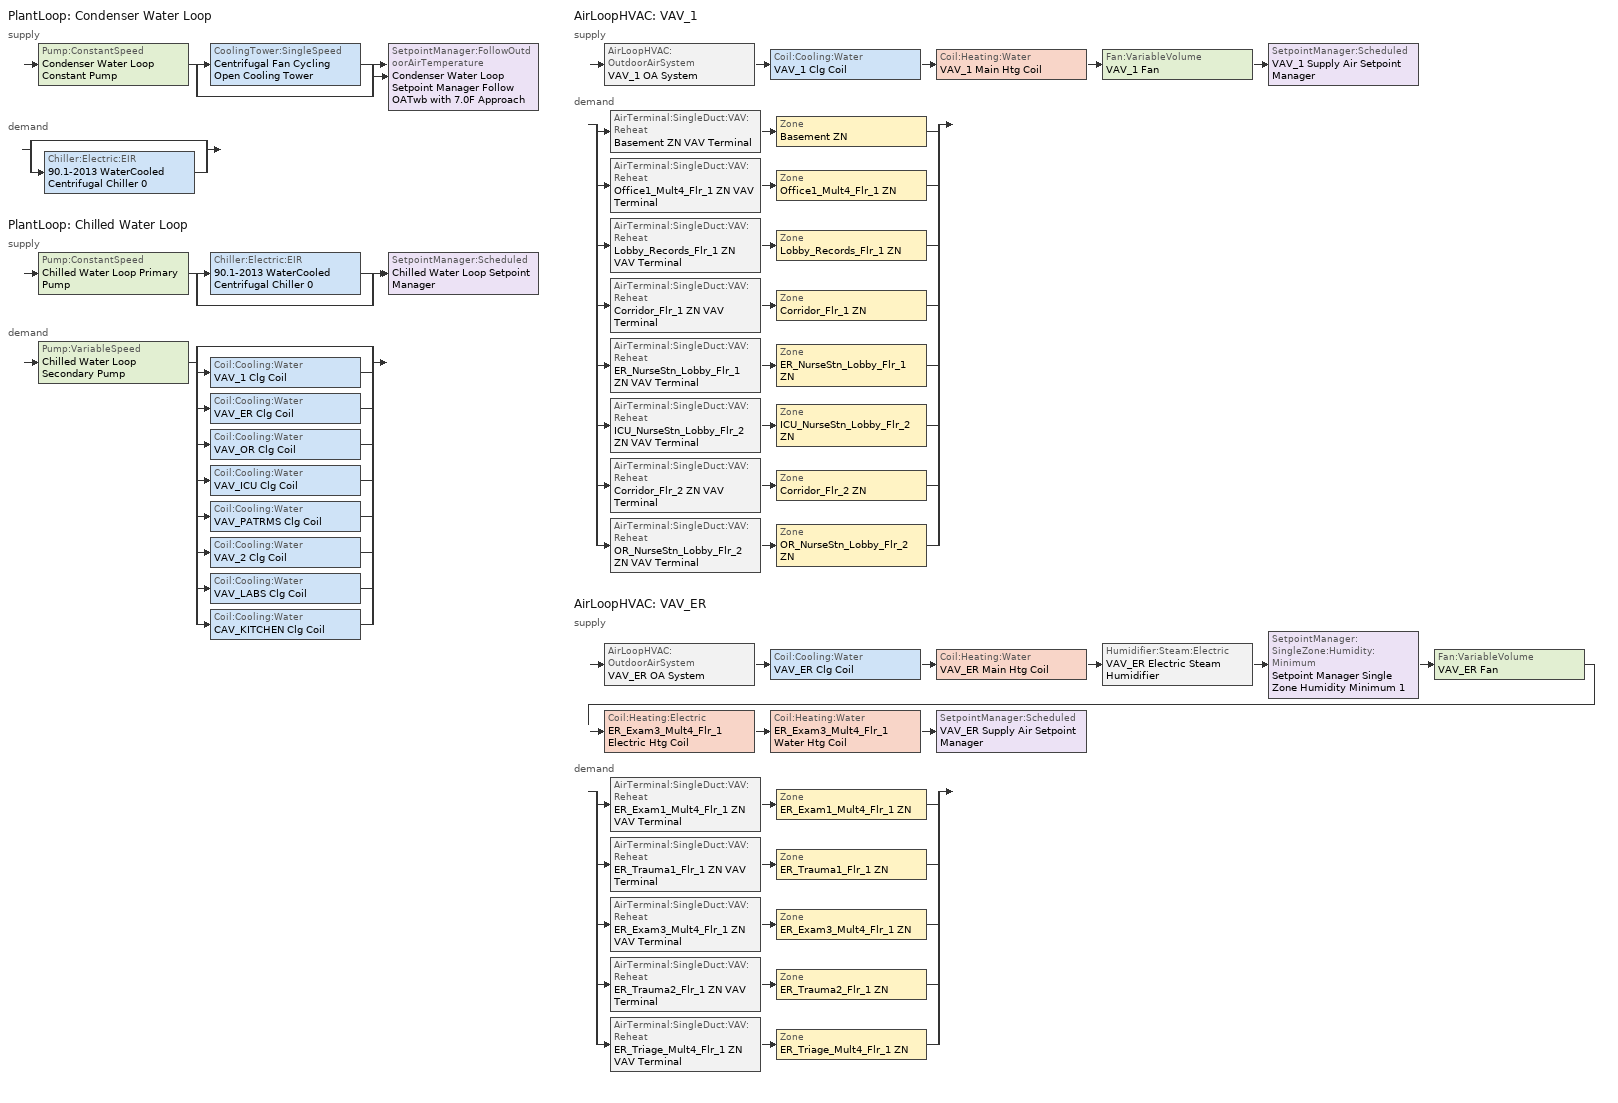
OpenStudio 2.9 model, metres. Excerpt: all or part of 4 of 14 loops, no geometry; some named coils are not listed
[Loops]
PlantLoop 'Condenser Water Loop'
 supply: Pump:ConstantSpeed 'Condenser Water Loop Constant Pump' > split
  | CoolingTower:SingleSpeed 'Centrifugal Fan Cycling Open Cooling Tower'
  | bypass
  join > SetpointManager:FollowOutdoorAirTemperature 'Condenser Water Loop Setpoint Manager Follow OATwb with 7.0F Approach'
 demand: split
  | bypass
  | Chiller:Electric:EIR '90.1-2013 WaterCooled  Centrifugal Chiller 0'
PlantLoop 'Chilled Water Loop'
 supply: Pump:ConstantSpeed 'Chilled Water Loop Primary Pump' > split
  | Chiller:Electric:EIR '90.1-2013 WaterCooled  Centrifugal Chiller 0'
  | bypass
  join > SetpointManager:Scheduled 'Chilled Water Loop Setpoint Manager'
 demand: Pump:VariableSpeed 'Chilled Water Loop Secondary Pump' > split
  | bypass
  | Coil:Cooling:Water 'VAV_1 Clg Coil'
  | Coil:Cooling:Water 'VAV_ER Clg Coil'
  | Coil:Cooling:Water 'VAV_OR Clg Coil'
  | Coil:Cooling:Water 'VAV_ICU Clg Coil'
  | Coil:Cooling:Water 'VAV_PATRMS Clg Coil'
  | Coil:Cooling:Water 'VAV_2 Clg Coil'
  | Coil:Cooling:Water 'VAV_LABS Clg Coil'
  | Coil:Cooling:Water 'CAV_KITCHEN Clg Coil'
AirLoopHVAC 'VAV_1'
 supply: AirLoopHVAC:OutdoorAirSystem 'VAV_1 OA System' > Coil:Cooling:Water 'VAV_1 Clg Coil' > Coil:Heating:Water 'VAV_1 Main Htg Coil' > Fan:VariableVolume 'VAV_1 Fan' > SetpointManager:Scheduled 'VAV_1 Supply Air Setpoint Manager'
 demand: split
  | AirTerminal:SingleDuct:VAV:Reheat 'Basement ZN VAV Terminal' > Zone 'Basement ZN'
  | AirTerminal:SingleDuct:VAV:Reheat 'Office1_Mult4_Flr_1 ZN VAV Terminal' > Zone 'Office1_Mult4_Flr_1 ZN'
  | AirTerminal:SingleDuct:VAV:Reheat 'Lobby_Records_Flr_1 ZN VAV Terminal' > Zone 'Lobby_Records_Flr_1 ZN'
  | AirTerminal:SingleDuct:VAV:Reheat 'Corridor_Flr_1 ZN VAV Terminal' > Zone 'Corridor_Flr_1 ZN'
  | AirTerminal:SingleDuct:VAV:Reheat 'ER_NurseStn_Lobby_Flr_1 ZN VAV Terminal' > Zone 'ER_NurseStn_Lobby_Flr_1 ZN'
  | AirTerminal:SingleDuct:VAV:Reheat 'ICU_NurseStn_Lobby_Flr_2 ZN VAV Terminal' > Zone 'ICU_NurseStn_Lobby_Flr_2 ZN'
  | AirTerminal:SingleDuct:VAV:Reheat 'Corridor_Flr_2 ZN VAV Terminal' > Zone 'Corridor_Flr_2 ZN'
  | AirTerminal:SingleDuct:VAV:Reheat 'OR_NurseStn_Lobby_Flr_2 ZN VAV Terminal' > Zone 'OR_NurseStn_Lobby_Flr_2 ZN'
AirLoopHVAC 'VAV_ER'
 supply: AirLoopHVAC:OutdoorAirSystem 'VAV_ER OA System' > Coil:Cooling:Water 'VAV_ER Clg Coil' > Coil:Heating:Water 'VAV_ER Main Htg Coil' > Humidifier:Steam:Electric 'VAV_ER Electric Steam Humidifier' > SetpointManager:SingleZone:Humidity:Minimum 'Setpoint Manager Single Zone Humidity Minimum 1' > Fan:VariableVolume 'VAV_ER Fan' > Coil:Heating:Electric 'ER_Exam3_Mult4_Flr_1 Electric Htg Coil' > Coil:Heating:Water 'ER_Exam3_Mult4_Flr_1 Water Htg Coil' > SetpointManager:Scheduled 'VAV_ER Supply Air Setpoint Manager'
 demand: split
  | AirTerminal:SingleDuct:VAV:Reheat 'ER_Exam1_Mult4_Flr_1 ZN VAV Terminal' > Zone 'ER_Exam1_Mult4_Flr_1 ZN'
  | AirTerminal:SingleDuct:VAV:Reheat 'ER_Trauma1_Flr_1 ZN VAV Terminal' > Zone 'ER_Trauma1_Flr_1 ZN'
  | AirTerminal:SingleDuct:VAV:Reheat 'ER_Exam3_Mult4_Flr_1 ZN VAV Terminal' > Zone 'ER_Exam3_Mult4_Flr_1 ZN'
  | AirTerminal:SingleDuct:VAV:Reheat 'ER_Trauma2_Flr_1 ZN VAV Terminal' > Zone 'ER_Trauma2_Flr_1 ZN'
  | AirTerminal:SingleDuct:VAV:Reheat 'ER_Triage_Mult4_Flr_1 ZN VAV Terminal' > Zone 'ER_Triage_Mult4_Flr_1 ZN'
[Sizing:Zone] Zone Cooling Design Supply Air Temperature Input Method=SupplyAirTemperature; Zone Cooling Design Supply Air Temperature {C}=12.7778; Zone Cooling Design Supply Air Temperature Difference {deltaC}=11.11; Zone Heating Design Supply Air Temperature Input Method=SupplyAirTemperature; Zone Heating Design Supply Air Temperature {C}=40; Zone Heating Design Supply Air Temperature Difference {deltaC}=11.11; Zone Cooling Design Supply Air Humidity Ratio {kg-H2O/kg-air}=0.0085; Zone Heating Design Supply Air Humidity Ratio {kg-H2O/kg-air}=0.008; Cooling Design Air Flow Method=DesignDayWithLimit; Heating Design Air Flow Method=DesignDay; Account for Dedicated Outdoor Air System=No; Dedicated Outdoor Air System Control Strategy=NeutralSupplyAir; Dedicated Outdoor Air Low Setpoint Temperature for Design {C}=autosize; Dedicated Outdoor Air High Setpoint Temperature for Design {C}=autosize
Corridor_Flr_1 ZN; Corridor_Flr_2 ZN; ER_Exam1_Mult4_Flr_1 ZN; ER_Exam3_Mult4_Flr_1 ZN; ER_NurseStn_Lobby_Flr_1 ZN; ER_Trauma1_Flr_1 ZN; ER_Trauma2_Flr_1 ZN; ER_Triage_Mult4_Flr_1 ZN; ICU_NurseStn_Lobby_Flr_2 ZN; Lobby_Records_Flr_1 ZN; Office1_Mult4_Flr_1 ZN; OR_NurseStn_Lobby_Flr_2 ZN
[Zone equipment]
Basement ZN: Basement ZN VAV Terminal
Corridor_Flr_1 ZN: Corridor_Flr_1 ZN VAV Terminal
Corridor_Flr_2 ZN: Corridor_Flr_2 ZN VAV Terminal
ER_Exam1_Mult4_Flr_1 ZN: ER_Exam1_Mult4_Flr_1 ZN VAV Terminal
ER_Exam3_Mult4_Flr_1 ZN: ER_Exam3_Mult4_Flr_1 ZN VAV Terminal
ER_NurseStn_Lobby_Flr_1 ZN: ER_NurseStn_Lobby_Flr_1 ZN VAV Terminal
ER_Trauma1_Flr_1 ZN: ER_Trauma1_Flr_1 ZN VAV Terminal
ER_Trauma2_Flr_1 ZN: ER_Trauma2_Flr_1 ZN VAV Terminal
ER_Triage_Mult4_Flr_1 ZN: ER_Triage_Mult4_Flr_1 ZN VAV Terminal
ICU_NurseStn_Lobby_Flr_2 ZN: ICU_NurseStn_Lobby_Flr_2 ZN VAV Terminal
Lobby_Records_Flr_1 ZN: Lobby_Records_Flr_1 ZN VAV Terminal
Office1_Mult4_Flr_1 ZN: Office1_Mult4_Flr_1 ZN VAV Terminal
OR_NurseStn_Lobby_Flr_2 ZN: OR_NurseStn_Lobby_Flr_2 ZN VAV Terminal
[PlantLoop] Glycol Concentration=0; Plant Loop Volume {m3}=Autocalculate; Load Distribution Scheme=Optimal
Name | Maximum Loop Temperature {C} | Minimum Loop Temperature {C} | Common Pipe Simulation
Condenser Water Loop | 80 | 5
Chilled Water Loop | 40 | 1 | CommonPipe
[Sizing:Plant] Sizing Option=NonCoincident; Zone Timesteps in Averaging Window=1; Coincident Sizing Factor Mode=None
Name | Loop Type | Design Loop Exit Temperature {C} | Loop Design Temperature Difference {deltaC}
Condenser Water Loop | Condenser | 29.4444 | 5.55556
Chilled Water Loop | Cooling | 6.66667 | 5.61111
[SetpointManager:Scheduled] Control Variable=Temperature
Name | Schedule
Chilled Water Loop Setpoint Manager | Chilled Water Loop Temp - 44F
VAV_1 Supply Air Setpoint Manager | Supply Air Temp - 55.0F
VAV_ER Supply Air Setpoint Manager | Supply Air Temp - 55.0F 1
[Pump:VariableSpeed]
Chilled Water Loop Secondary Pump: Rated Pump Head {Pa}=134508; Motor Efficiency=0.9; Fraction of Motor Inefficiencies to Fluid Stream=0; Coefficient 1 of the Part Load Performance Curve=0; Coefficient 2 of the Part Load Performance Curve=0.0205; Coefficient 3 of the Part Load Performance Curve=0.4101; Coefficient 4 of the Part Load Performance Curve=0.5753; Pump Control Type=Intermittent; Skin Loss Radiative Fraction=0.5; Design Power Sizing Method=PowerPerFlowPerPressure; Design Electric Power per Unit Flow Rate {W/(m3/s)}=348701.1; Design Shaft Power per Unit Flow Rate per Unit Head {W-s/m3-Pa}=1.28205; Design Minimum Flow Rate Fraction=0
[SetpointManager:FollowOutdoorAirTemperature]
Condenser Water Loop Setpoint Manager Follow OATwb with 7.0F Approach: Control Variable=Temperature; Reference Temperature Type=OutdoorAirWetBulb; Offset Temperature Difference {deltaC}=3.88889; Maximum Setpoint Temperature {C}=29.4444; Minimum Setpoint Temperature {C}=21.1111
[Pump:ConstantSpeed] Rated Flow Rate {m3/s}=autosize; Rated Power Consumption {W}=autosize; Motor Efficiency=0.9; Fraction of Motor Inefficiencies to Fluid Stream=0; Pump Control Type=Intermittent; Design Power Sizing Method=PowerPerFlowPerPressure; Design Electric Power per Unit Flow Rate {W/(m3/s)}=348701.1; Design Shaft Power per Unit Flow Rate per Unit Head {W-s/m3-Pa}=1.28205
Name | Rated Pump Head {Pa}
Condenser Water Loop Constant Pump | 148557
Chilled Water Loop Primary Pump | 44836
[CoolingTower:SingleSpeed]
Centrifugal Fan Cycling Open Cooling Tower: Design Water Flow Rate {m3/s}=autosize; Design Air Flow Rate {m3/s}=autosize; Fan Power at Design Air Flow Rate {W}=autosize; U-Factor Times Area Value at Design Air Flow Rate {W/K}=autosize; Air Flow Rate in Free Convection Regime {m3/s}=autosize; U-Factor Times Area Value at Free Convection Air Flow Rate {W/K}=autosize; Performance Input Method=UFactorTimesAreaAndDesignWaterFlowRate; Free Convection Capacity {W}=0; Basin Heater Capacity {W/K}=0; Evaporation Loss Mode=LossFactor; Evaporation Loss Factor {percent/K}=0.2; Drift Loss Percent {percent}=0.008; Blowdown Calculation Mode=ConcentrationRatio; Blowdown Concentration Ratio=3; Capacity Control=FanCycling; Number of Cells=2; Cell Control=MinimalCell; Cell Minimum  Water Flow Rate Fraction=0.33; Cell Maximum Water Flow Rate Fraction=2.5; Sizing Factor=1; Free Convection Air Flow Rate Sizing Factor=0.1; Free Convection U-Factor Times Area Value Sizing Factor=0.1; Heat Rejection Capacity and Nominal Capacity Sizing Ratio=1.25; Free Convection Nominal Capacity Sizing Factor=0.1; Design Inlet Air Dry-Bulb Temperature {C}=35; Design Inlet Air Wet-Bulb Temperature {C}=25.6; Design Approach Temperature {deltaC}=autosize; Design Range Temperature {deltaC}=autosize
[Chiller:Electric:EIR]
90.1-2013 WaterCooled  Centrifugal Chiller 0: Reference Capacity {W}=Autosize; Reference COP {W/W}=5.5; Reference Leaving Chilled Water Temperature {C}=6.66667; Reference Entering Condenser Fluid Temperature {C}=35; Cooling Capacity Function of Temperature Curve=Curve Biquadratic 1; Electric Input to Cooling Output Ratio Function of Temperature Curve=Curve Biquadratic 2; Electric Input to Cooling Output Ratio Function of Part Load Ratio Curve=Curve Quadratic 1; Minimum Part Load Ratio=0.15; Maximum Part Load Ratio=1; Optimum Part Load Ratio=1; Minimum Unloading Ratio=0.25; Condenser Type=WaterCooled; Leaving Chilled Water Lower Temperature Limit {C}=2.22222; Chiller Flow Mode=ConstantFlow; Design Heat Recovery Water Flow Rate {m3/s}=0; Sizing Factor=1; Basin Heater Capacity {W/K}=0; Basin Heater Setpoint Temperature {C}=10
[AirLoopHVAC] Availability Schedule=Hospital HVACOperationSchd; Design Supply Air Flow Rate {m3/s}=AutoSize
VAV_1; VAV_ER
[Sizing:System] Type of Load to Size On=Sensible; Design Outdoor Air Flow Rate {m3/s}=Autosize; Preheat Design Temperature {C}=7.22222; Preheat Design Humidity Ratio {kg-H2O/kg-Air}=0.008; Precool Design Temperature {C}=12.7778; Precool Design Humidity Ratio {kg-H2O/kg-Air}=0.008; Central Cooling Design Supply Air Temperature {C}=12.7778; Central Heating Design Supply Air Temperature {C}=12.7778; 100% Outdoor Air in Cooling=No; 100% Outdoor Air in Heating=No; Central Cooling Design Supply Air Humidity Ratio {kg-H2O/kg-Air}=0.0085; Central Heating Design Supply Air Humidity Ratio {kg-H2O/kg-Air}=0.008; Cooling Design Air Flow Method=DesignDay; Cooling Design Air Flow Rate {m3/s}=0; Heating Design Air Flow Method=DesignDay; Heating Design Air Flow Rate {m3/s}=0; System Outdoor Air Method=ZoneSum; Zone Maximum Outdoor Air Fraction=1; Cooling Supply Air Flow Rate Per Floor Area {m3/s-m2}=0.00996765; Cooling Fraction of Autosized Cooling Supply Air Flow Rate=1; Cooling Supply Air Flow Rate Per Unit Cooling Capacity {m3/s-W}=3.94755e-05; Heating Supply Air Flow Rate Per Floor Area {m3/s-m2}=0.00996765; Heating Fraction of Autosized Heating Supply Air Flow Rate=1; Heating Fraction of Autosized Cooling Supply Air Flow Rate=1; Heating Supply Air Flow Rate Per Unit Heating Capacity {m3/s-W}=3.15882e-05; Cooling Design Capacity Method=CoolingDesignCapacity; Cooling Design Capacity {W}=autosize; Cooling Design Capacity Per Floor Area {W/m2}=234.7; Fraction of Autosized Cooling Design Capacity=1; Heating Design Capacity Method=HeatingDesignCapacity; Heating Design Capacity {W}=autosize; Heating Design Capacity Per Floor Area {W/m2}=157; Fraction of Autosized Heating Design Capacity=1; Central Cooling Capacity Control Method=OnOff
Name | Central Heating Maximum System Air Flow Ratio | Sizing Option
VAV_1 | 0.3 | Coincident
VAV_ER | 1 | NonCoincident
[Fan:VariableVolume] Availability Schedule=Always On Discrete; Fan Total Efficiency=0.62; Pressure Rise {Pa}=996.356; Maximum Flow Rate {m3/s}=Autosize; Fan Power Minimum Flow Rate Input Method=Fraction; Fan Power Minimum Flow Fraction=0.25; Fan Power Minimum Air Flow Rate {m3/s}=0; Motor Efficiency=0.9; Motor In Airstream Fraction=1; Fan Power Coefficient 1=0.0407599; Fan Power Coefficient 2=0.088045; Fan Power Coefficient 3=-0.0729261; Fan Power Coefficient 4=0.94374; Fan Power Coefficient 5=0
VAV_1 Fan; VAV_ER Fan
[Controller:WaterCoil] Action=Reverse; Minimum Actuated Flow {m3/s}=0
Name | Water Coil
VAV_1 Clg Coil Controller | VAV_1 Clg Coil
VAV_ER Clg Coil Controller | VAV_ER Clg Coil
VAV_OR Clg Coil Controller | VAV_OR Clg Coil
VAV_ICU Clg Coil Controller | VAV_ICU Clg Coil
VAV_PATRMS Clg Coil Controller | VAV_PATRMS Clg Coil
VAV_2 Clg Coil Controller | VAV_2 Clg Coil
VAV_LABS Clg Coil Controller | VAV_LABS Clg Coil
CAV_KITCHEN Clg Coil Controller | CAV_KITCHEN Clg Coil
[Coil:Cooling:Water] Availability Schedule=Always On Discrete; Design Inlet Water Temperature {C}=Autosize; Heat Exchanger Configuration=CrossFlow
VAV_1 Clg Coil; VAV_ER Clg Coil; VAV_OR Clg Coil; VAV_ICU Clg Coil; VAV_PATRMS Clg Coil; VAV_2 Clg Coil; VAV_LABS Clg Coil; CAV_KITCHEN Clg Coil
[Controller:OutdoorAir] Minimum Outdoor Air Flow Rate {m3/s}=autosize; Maximum Outdoor Air Flow Rate {m3/s}=Autosize; Economizer Control Type=NoEconomizer; Economizer Control Action Type=ModulateFlow; Economizer Maximum Limit Dry-Bulb Temperature {C}=28; Economizer Maximum Limit Enthalpy {J/kg}=64000; Lockout Type=NoLockout; Minimum Limit Type=FixedMinimum; Minimum Outdoor Air Schedule=Hospital BLDG_OA_FRAC_SCH; High Humidity Control=No; Heat Recovery Bypass Control Type=BypassWhenWithinEconomizerLimits
Name | Controller Mechanical Ventilation
VAV_1 OA Controller | VAV_1 Vent Controller
VAV_ER OA Controller | VAV_ER Vent Controller
[Controller:MechanicalVentilation] Availability Schedule=Always On Discrete; System Outdoor Air Method=VentilationRateProcedure
VAV_1 Vent Controller; VAV_ER Vent Controller
[AirLoopHVAC:OutdoorAirSystem]
Name | Controller
VAV_1 OA System | VAV_1 OA Controller
VAV_ER OA System | VAV_ER OA Controller
[AirTerminal:SingleDuct:VAV:Reheat] Availability Schedule=Always On Discrete; Maximum Air Flow Rate {m3/s}=AutoSize; Zone Minimum Air Flow Input Method=Constant; Fixed Minimum Air Flow Rate {m3/s}=0; Maximum Hot Water or Steam Flow Rate {m3/s}=AutoSize; Minimum Hot Water or Steam Flow Rate {m3/s}=0; Convergence Tolerance=0.001; Damper Heating Action=ReverseWithLimits; Maximum Flow per Zone Floor Area During Reheat {m3/s-m2}=AutoSize; Maximum Flow Fraction During Reheat=0.5; Maximum Reheat Air Temperature {C}=40; Control For Outdoor Air=No
Name | Constant Minimum Air Flow Fraction | Reheat Coil
Basement ZN VAV Terminal | 0.2 | Basement ZN Reheat Coil
Office1_Mult4_Flr_1 ZN VAV Terminal | 0.2 | Office1_Mult4_Flr_1 ZN Reheat Coil
Lobby_Records_Flr_1 ZN VAV Terminal | 0.2 | Lobby_Records_Flr_1 ZN Reheat Coil
Corridor_Flr_1 ZN VAV Terminal | 0.2 | Corridor_Flr_1 ZN Reheat Coil
ER_NurseStn_Lobby_Flr_1 ZN VAV Terminal | 0.2 | ER_NurseStn_Lobby_Flr_1 ZN Reheat Coil
ICU_NurseStn_Lobby_Flr_2 ZN VAV Terminal | 0.2 | ICU_NurseStn_Lobby_Flr_2 ZN Reheat Coil
Corridor_Flr_2 ZN VAV Terminal | 0.2 | Corridor_Flr_2 ZN Reheat Coil
OR_NurseStn_Lobby_Flr_2 ZN VAV Terminal | 0.2 | OR_NurseStn_Lobby_Flr_2 ZN Reheat Coil
ER_Exam1_Mult4_Flr_1 ZN VAV Terminal | 1 | ER_Exam1_Mult4_Flr_1 ZN Reheat Coil
ER_Trauma1_Flr_1 ZN VAV Terminal | 1 | ER_Trauma1_Flr_1 ZN Reheat Coil
ER_Exam3_Mult4_Flr_1 ZN VAV Terminal | 1 | ER_Exam3_Mult4_Flr_1 ZN Reheat Coil
ER_Trauma2_Flr_1 ZN VAV Terminal | 1 | ER_Trauma2_Flr_1 ZN Reheat Coil
ER_Triage_Mult4_Flr_1 ZN VAV Terminal | 1 | ER_Triage_Mult4_Flr_1 ZN Reheat Coil
[Humidifier:Steam:Electric]
VAV_ER Electric Steam Humidifier: Rated Capacity {m3/s}=3.72e-05; Rated Power {W}=100000
[SetpointManager:SingleZone:Humidity:Minimum]
Setpoint Manager Single Zone Humidity Minimum 1: Control Variable=MinimumHumidityRatio; Control Zone=ER_Exam3_Mult4_Flr_1 ZN
[Coil:Heating:Electric]
ER_Exam3_Mult4_Flr_1 Electric Htg Coil: Availability Schedule=Always On Discrete; Efficiency=1
[Schedule:Constant]
Always On Discrete: Value=1
[Schedule:Ruleset]
Name | Default Day Schedule | Summer Design Day Schedule | Winter Design Day Schedule
Chilled Water Loop Temp - 44F | Chilled Water Loop Temp - 44F Default
Hospital HVACOperationSchd | Hospital HVACOperationSchd Default | Hospital HVACOperationSchd Summer Design Day | Hospital HVACOperationSchd Winter Design Day
Hospital BLDG_OA_FRAC_SCH | Hospital BLDG_OA_FRAC_SCH Default | Hospital BLDG_OA_FRAC_SCH Summer Design Day | Hospital BLDG_OA_FRAC_SCH Winter Design Day
Supply Air Temp - 55.0F | Supply Air Temp - 55.0F Default
Supply Air Temp - 55.0F 1 | Supply Air Temp - 55.0F Default 1
[Schedule:Day]
Chilled Water Loop Temp - 44F Default: 24, 0, 6.66667
Hospital HVACOperationSchd Default; Hospital HVACOperationSchd Winter Design Day; Hospital HVACOperationSchd Summer Design Day: 24, 0, 1
Hospital BLDG_OA_FRAC_SCH Default: 24, 0, 0
Hospital BLDG_OA_FRAC_SCH Winter Design Day; Hospital BLDG_OA_FRAC_SCH Summer Design Day; Hospital BLDG_OA_FRAC_SCH WntrDsn|SmrDsn|Sat|Wkdy Day: 6, 0, 0, 18, 0, 0.25, 24, 0, 0
Supply Air Temp - 55.0F Default; Supply Air Temp - 55.0F Default 1: 24, 0, 12.7778
[Schedule:Rule]
Schedule Rule 29: Schedule Ruleset=Hospital BLDG_OA_FRAC_SCH; Rule Order=0; Day Schedule=Hospital BLDG_OA_FRAC_SCH WntrDsn|SmrDsn|Sat|Wkdy Day; Apply Monday=Yes; Apply Tuesday=Yes; Apply Wednesday=Yes; Apply Thursday=Yes; Apply Friday=Yes; Apply Saturday=Yes; Date Specification Type=DateRange; Start Month=1; Start Day=1; End Month=12; End Day=31
[Curve:Biquadratic] Minimum Value of x=5; Maximum Value of x=10; Minimum Value of y=24; Maximum Value of y=35
Name | Coefficient1 Constant | Coefficient2 x | Coefficient3 x**2 | Coefficient4 y | Coefficient5 y**2 | Coefficient6 x*y
Curve Biquadratic 1 | 1.02152 | 0.0370359 | 0.000233248 | -0.00389405 | -6.52536e-05 | -0.000268045
Curve Biquadratic 2 | 0.701769 | -0.00452016 | 0.00053311 | -0.00549821 | 0.000544579 | -0.000729032
[Curve:Quadratic]
Curve Quadratic 1: Coefficient1 Constant=0.0636912; Coefficient2 x=0.584888; Coefficient3 x**2=0.352803; Minimum Value of x=0; Maximum Value of x=1
